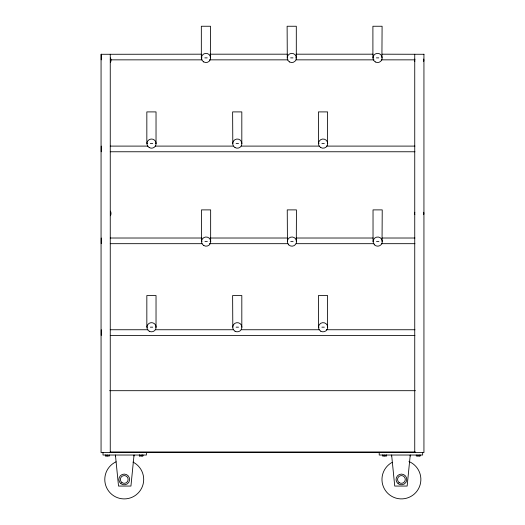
<?xml version="1.0" encoding="UTF-8"?>
<svg xmlns="http://www.w3.org/2000/svg" width="525" height="525" viewBox="0 0 525 525"><rect width="100%" height="100%" fill="white"/><g stroke="black" fill="none" stroke-linecap="round" stroke-linejoin="round"><path stroke-width="0.79" d="M201.167 54.187L101.062 54.285L101.062 452.583L423.938 452.583L423.938 54.187M210.177 54.187L287.162 54.187M296.172 54.187L373.157 54.187M382.167 54.187L423.938 54.285M201.994 57.875L201.331 57.875L201.331 26.25L210.518 26.25L210.335 57.875M204.822 57.875L207.204 57.875M287.293 57.875L287.116 26.25L296.303 26.25L296.303 57.875L295.641 57.875M290.614 57.875L292.989 57.875M373.564 57.875L372.901 57.875L372.901 26.25L382.095 26.25L381.911 57.875M376.399 57.875L378.774 57.875M110.257 59.85L201.981 59.85M209.357 59.85L287.982 59.85M296.172 59.85L373.977 59.85M381.347 59.85L414.927 59.85M147.499 143.528L146.836 143.528L146.836 111.904L156.03 111.904L156.03 143.528L155.459 143.528M150.334 143.528L152.716 143.528M232.805 143.528L232.627 111.904L241.815 111.904L241.815 143.528M236.119 143.528L238.501 143.528M319.075 143.528L318.412 143.528L318.412 111.904L327.6 111.904L327.423 143.528M321.91 143.528L324.286 143.528M110.257 146.101L147.932 146.101M155.302 146.101L233.107 146.101M241.297 146.101L319.102 146.101M326.471 146.101L414.927 146.101M110.257 151.764L414.927 151.764M110.257 238.015L201.981 238.015M210.177 238.015L287.162 238.015M296.172 238.015L373.157 238.015M382.167 238.015L414.927 238.015M202.033 241.513L201.462 241.513L201.462 209.888L210.65 209.888L210.65 241.513L210.079 241.513M204.953 241.513L207.336 241.513M287.431 241.513L287.247 209.888L296.435 209.888L296.303 241.513M290.745 241.513L293.121 241.513M373.695 241.513L373.032 241.513L373.032 209.888L382.226 209.888L382.042 241.513M376.53 241.513L378.912 241.513M110.257 243.679L201.981 243.679M209.357 243.679L287.982 243.679M296.172 243.679L373.977 243.679M381.347 243.679L414.927 243.679M147.499 327.167L146.836 327.167L146.836 295.542L156.03 295.542L156.03 327.167L155.459 327.167M150.334 327.167L152.716 327.167M232.805 327.167L232.627 295.542L241.815 295.542L241.815 327.167M236.119 327.167L238.501 327.167M319.075 327.167L318.412 327.167L318.412 295.542L327.6 295.542L327.423 327.167M321.91 327.167L324.286 327.167M110.257 329.746L147.932 329.746M155.302 329.746L233.107 329.746M241.297 329.746L319.102 329.746M326.471 329.746L414.927 329.746M110.257 335.403L414.927 335.403M109.64 390.692L415.413 390.692M110.257 451.973L415.413 451.973M422.651 452.583L422.651 455.031L379.221 455.031L379.221 452.583M420.23 455.031L420.23 456.008L416.292 456.008L416.292 455.031M419.665 455.031L419.665 456.008M417.979 455.031L417.979 456.008M414.743 54.285L414.743 452.583M410.248 456.008L410.248 455.031L407.144 486.058L394.734 486.058L391.63 455.031L391.63 456.008M386.315 455.031L386.315 456.008L382.764 456.008L382.764 455.031M386.131 455.031L386.131 456.008M384.451 455.031L384.451 456.008M382.942 455.031L382.942 456.008M146.442 452.583L146.442 455.031L103.012 455.031L103.012 452.583M142.905 455.031L142.905 456.008L139.355 456.008L139.355 455.031M142.728 455.031L142.728 456.008M141.218 455.031L141.218 456.008M139.532 455.031L139.532 456.008M134.032 456.008L134.032 455.031L130.935 486.058L118.525 486.058L115.421 455.031L115.421 456.008M110.257 54.285L110.257 452.583M109.371 455.031L109.371 456.008L105.44 456.008L105.44 455.031M107.684 455.031L107.684 456.008M106.004 455.031L106.004 456.008M101.246 54.187L101.246 59.85M101.246 146.101L101.246 151.764M101.246 238.015L101.246 243.679M101.246 329.746L101.246 335.403M423.688 59.069A4.594 4.594 0 0 1 423.688 61.445M414.809 61.445A4.594 4.594 0 0 1 414.809 59.069M423.688 212.257A4.594 4.594 0 0 1 423.688 214.64M414.809 214.64A4.594 4.594 0 0 1 414.809 212.257M110.401 57.96A4.594 4.594 0 0 1 110.401 62.554M110.401 211.148A4.594 4.594 0 0 1 110.401 215.749M408.936 461.508A19.458 19.458 0 0 1 417.244 490.77A19.458 19.458 0 0 1 386.866 492.358A19.458 19.458 0 0 1 392.077 462.387M132.943 462.053A19.458 19.458 0 0 1 139.276 491.807A19.458 19.458 0 0 1 108.852 491.354A19.458 19.458 0 0 1 116.071 461.797M320.801 331.223A4.594 4.594 0 0 0 327.698 327.246A4.594 4.594 0 0 0 320.801 323.262A4.594 4.594 0 0 0 320.801 331.223M235.016 331.223A4.594 4.594 0 0 0 241.907 327.246A4.594 4.594 0 0 0 235.016 323.262A4.594 4.594 0 0 0 235.016 331.223M149.231 331.223A4.594 4.594 0 0 0 156.122 327.246A4.594 4.594 0 0 0 149.231 323.262A4.594 4.594 0 0 0 149.231 331.223M235.016 147.584A4.594 4.594 0 0 0 241.907 143.607A4.594 4.594 0 0 0 235.016 139.624A4.594 4.594 0 0 0 235.016 147.584M320.801 147.584A4.594 4.594 0 0 0 327.698 143.607A4.594 4.594 0 0 0 320.801 139.624A4.594 4.594 0 0 0 320.801 147.584M288.684 244.84A4.594 4.594 0 0 0 296.376 242.78A4.594 4.594 0 0 0 290.745 237.149A4.594 4.594 0 0 0 288.684 244.84M374.476 244.84A4.594 4.594 0 0 0 382.161 242.78A4.594 4.594 0 0 0 376.537 237.149A4.594 4.594 0 0 0 374.476 244.84M203.851 245.569A4.594 4.594 0 0 0 210.742 241.592A4.594 4.594 0 0 0 203.851 237.608A4.594 4.594 0 0 0 203.851 245.569M289.505 61.93A4.594 4.594 0 0 0 296.402 57.953A4.594 4.594 0 0 0 289.505 53.97A4.594 4.594 0 0 0 289.505 61.93M375.29 61.93A4.594 4.594 0 0 0 382.187 57.953A4.594 4.594 0 0 0 375.29 53.97A4.594 4.594 0 0 0 375.29 61.93M203.72 61.93A4.594 4.594 0 0 0 210.61 57.953A4.594 4.594 0 0 0 203.72 53.97A4.594 4.594 0 0 0 203.72 61.93M149.231 147.584A4.594 4.594 0 0 0 156.122 143.607A4.594 4.594 0 0 0 149.231 139.624A4.594 4.594 0 0 0 149.231 147.584M398.14 483.696A5.368 5.368 0 0 0 406.737 480.172A5.368 5.368 0 0 0 399.387 474.488A5.368 5.368 0 0 0 398.14 483.696M399.053 482.521A3.878 3.878 0 0 0 405.261 479.975A3.878 3.878 0 0 0 399.952 475.867A3.878 3.878 0 0 0 399.053 482.521M121.898 482.534A3.878 3.878 0 0 0 128.093 479.942A3.878 3.878 0 0 0 122.752 475.873A3.878 3.878 0 0 0 121.898 482.534M120.993 483.722A5.368 5.368 0 0 0 129.57 480.132A5.368 5.368 0 0 0 122.174 474.502A5.368 5.368 0 0 0 120.993 483.722"/></g></svg>
